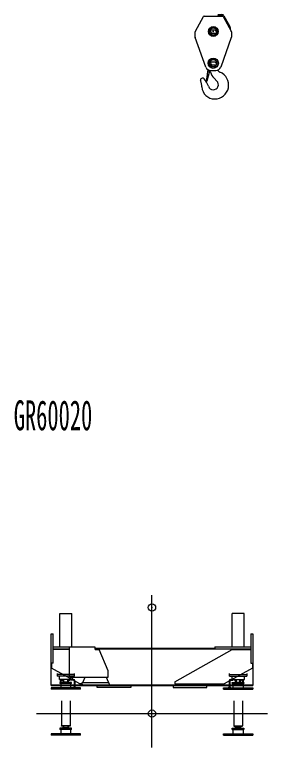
# Model space of a CAD drawing. Units: millimetres, scale not verified. Extents: x -30259 to 29445, y -25513 to 25927.
# Drawn here: x 7465 to 10926, y -11102 to -1058 of the extents above; entities that cross this region are included whole.
import ezdxf
from ezdxf.enums import TextEntityAlignment as Align

# ---------------------------------------------------------------- set-up
doc = ezdxf.new("R2010")
doc.units = ezdxf.units.MM
doc.header["$LTSCALE"] = 200
doc.header["$PDMODE"] = 32
doc.header["$PDSIZE"] = 100
doc.layers.add('0-0_0', color=7, linetype='Continuous')
doc.styles.add('ＭＳ ゴシック', font='')
doc.styles.get('ＭＳ ゴシック').set_extended_font_data('MS Gothic')

msp = doc.modelspace()

# ---------------------------------------------------------------- linework, layer by layer
at = {"layer": '0-0_0'}
for p, q in [((9941, -1284.9), (10053.1, -1084.6)), ((10061.8, -1079.4), (10310.1, -1079.4)), ((10257.8, -1058.4), (10303.7, -1058.4)), ((10257.8, -1074.4), (10303.7, -1074.4)), ((10318.8, -1084.6), (10430.9, -1284.9)), ((10331.7, -1074.8), (10407.8, -1210.9)), ((9938.4, -1366), (9938.4, -1294.7)), ((10140.9, -1264.4), (10211.2, -1264.4)), ((10140.9, -1264.4), (10140.9, -1280.3)), ((10140.9, -1280.3), (10160.7, -1314.4)), ((10211.2, -1264.4), (10230.9, -1298.6)), ((10230.9, -1298.6), (10230.9, -1314.4)), ((10408.8, -1212.6), (10412.1, -1218.5)), ((10416.1, -1234.1), (10416.1, -1258.6)), ((10433.4, -1294.7), (10433.4, -1366)), ((10084.3, -1778), (9939.6, -1372.7)), ((10160.7, -1314.4), (10230.9, -1314.4)), ((10432.3, -1372.7), (10287.5, -1778)), ((10143.4, -1704.4), (10143.4, -1715.8)), ((10143.4, -1704.4), (10211.9, -1704.4)), ((10211.9, -1704.4), (10228.4, -1733.1)), ((10143.4, -1715.8), (10160, -1744.4)), ((10160, -1744.4), (10228.4, -1744.4)), ((10228.4, -1733.1), (10228.4, -1744.4)), ((10109.7, -1811.5), (10087.2, -1974.1)), ((10132.4, -1833.2), (10098.3, -1971.1)), ((10120.9, -1826.6), (10137.7, -1836.3)), ((10150.3, -1824.4), (10221.6, -1824.4)), ((10087.2, -1974.1), (10092.8, -1974.9)), ((10197, -1930), (10235.4, -1968.4)), ((9346, -11102), (9346, -9013.7)), ((8083.5, -9266.2), (8248.5, -9266.2)), ((8083.5, -9726.2), (8083.5, -9266.2)), ((8248.5, -9725.1), (8248.5, -9266.2)), ((10608.5, -9266.2), (10443.5, -9266.2)), ((10443.5, -9726.2), (10443.5, -9266.2)), ((10608.5, -9726.2), (10608.5, -9266.2)), ((7966, -10255.2), (7966, -9546.2)), ((7966, -9546.2), (7994, -9546.2)), ((7994, -9946.2), (7994, -9546.2)), ((10698, -9546.2), (10698, -9946.2)), ((10698, -9546.2), (10726, -9546.2)), ((10726, -9546.2), (10726, -10253.2)), ((7994, -9726.2), (8213.4, -9726.2)), ((8213.4, -9725.1), (8213.4, -10125.1)), ((8213.4, -9725.1), (8540.3, -9725.1)), ((8540.3, -9725.1), (8565, -9725.1)), ((8565, -9725.1), (8565, -9751.6)), ((8565, -9742.2), (10206, -9742.2)), ((10206, -9726.2), (10206, -9750.2)), ((10206, -9726.2), (10698, -9726.2)), ((7994, -9750.2), (8213.4, -9750.2)), ((8213.4, -9760.2), (7994, -9760.2)), ((8565, -9750.2), (10206, -9750.2)), ((8575, -9761.6), (8621, -9761.6)), ((8746.5, -10051.1), (8621, -9761.6)), ((9658, -10203.2), (10446, -9760.2)), ((10206, -9750.2), (10698, -9750.2)), ((10446, -9760.2), (10698, -9760.2)), ((7994, -9946.2), (7966, -9946.2)), ((7971, -9946.2), (7971, -10015.2)), ((10721, -10015.2), (10333.2, -10233.2)), ((10698, -9946.2), (10726, -9946.2)), ((10721, -9946.2), (10721, -10015.2)), ((8046, -10088.4), (8046, -10126.2)), ((8286, -10105.2), (8046, -10105.2)), ((8286, -10126.2), (8046, -10126.2)), ((8081, -10172.2), (8081, -10126.2)), ((8226.6, -10138.3), (8746.6, -10138.3)), ((8251, -10126.2), (8251, -10172.2)), ((8286, -10126.2), (8286, -10088.4)), ((8401, -10215.2), (8428.8, -10138.3)), ((8719.8, -10138.3), (8766, -10243.2)), ((8745, -10051.7), (8746.6, -10051.7)), ((8746.6, -10138.3), (8746.6, -10051.7)), ((10406, -10126.2), (10406, -10088.4)), ((10406, -10105.2), (10646, -10105.2)), ((10406, -10126.2), (10646, -10126.2)), ((10441, -10126.2), (10441, -10172.2)), ((10611, -10172.2), (10611, -10126.2)), ((10646, -10088.4), (10646, -10126.2)), ((7966, -10243.2), (10726, -10243.2)), ((8271, -10172.2), (8081, -10172.2)), ((8086, -10211.2), (8086, -10226.7)), ((8246, -10226.7), (8086, -10226.7)), ((8091, -10209.2), (8091, -10172.2)), ((8100, -10209.2), (8091, -10209.2)), ((8096, -10226.7), (8096, -10287.2)), ((8100, -10209.2), (8100, -10172.2)), ((8106, -10172.2), (8106, -10174.8)), ((8108, -10182.2), (8106, -10174.8)), ((8108, -10182.2), (8107.9, -10181.7)), ((8108, -10182.2), (8141, -10182.2)), ((8132, -10192.2), (8132, -10196.8)), ((8141, -10209.2), (8141, -10172.2)), ((8191, -10209.2), (8141, -10209.2)), ((8191, -10172.2), (8191, -10209.2)), ((8191, -10182.2), (8224, -10182.2)), ((8200, -10196.8), (8200, -10192.2)), ((8224, -10182.2), (8226, -10174.8)), ((8224.2, -10181.7), (8224, -10182.2)), ((8226, -10172.2), (8226, -10174.8)), ((8236, -10287.2), (8236, -10226.7)), ((8239, -10172.2), (8239, -10181.2)), ((8271, -10181.2), (8239, -10181.2)), ((8280, -10190.5), (8280, -10271.2)), ((8289, -10189.9), (8289, -10271.2)), ((8391, -10215.2), (8753.7, -10215.2)), ((8391, -10238), (8391, -10215.2)), ((8393.1, -10240.9), (8400.6, -10243.1)), ((8401.4, -10243.2), (8766, -10243.2)), ((8766, -10243.2), (8766, -10255.2)), ((9658, -10203.2), (9658, -10233.2)), ((9658, -10233.2), (10333.2, -10233.2)), ((10403, -10189.9), (10403, -10271.2)), ((10412, -10190.5), (10412, -10271.2)), ((10421, -10172.2), (10611, -10172.2)), ((10421, -10181.2), (10453, -10181.2)), ((10446, -10226.7), (10606, -10226.7)), ((10453, -10172.2), (10453, -10181.2)), ((10456, -10287.2), (10456, -10226.7)), ((10466, -10172.2), (10466, -10174.8)), ((10468, -10182.2), (10466, -10174.8)), ((10467.8, -10181.7), (10468, -10182.2)), ((10501, -10182.2), (10468, -10182.2)), ((10492, -10196.8), (10492, -10192.2)), ((10501, -10172.2), (10501, -10209.2)), ((10501, -10209.2), (10551, -10209.2)), ((10551, -10209.2), (10551, -10172.2)), ((10584, -10182.2), (10551, -10182.2)), ((10560, -10192.2), (10560, -10196.8)), ((10584, -10182.2), (10586, -10174.8)), ((10584, -10182.2), (10584.1, -10181.7)), ((10586, -10172.2), (10586, -10174.8)), ((10592, -10209.2), (10592, -10172.2)), ((10592, -10209.2), (10601, -10209.2)), ((10596, -10226.7), (10596, -10287.2)), ((10601, -10209.2), (10601, -10172.2)), ((10606, -10211.2), (10606, -10226.7)), ((7966, -10255.2), (10726, -10255.2)), ((7966, -10287.2), (7966, -10306.2)), ((8366, -10287.2), (7966, -10287.2)), ((8366, -10306.2), (7966, -10306.2)), ((8096, -10255.2), (8096, -10287.2)), ((8236, -10287.2), (8236, -10255.2)), ((8289, -10271.2), (8280, -10271.2)), ((8366, -10306.2), (8366, -10287.2)), ((8596, -10283.2), (8596, -10255.2)), ((9056, -10283.2), (8596, -10283.2)), ((9056, -10255.2), (9056, -10283.2)), ((9636, -10255.2), (9636, -10283.2)), ((9636, -10283.2), (10096, -10283.2)), ((10096, -10283.2), (10096, -10255.2)), ((10326, -10287.2), (10726, -10287.2)), ((10326, -10306.2), (10326, -10287.2)), ((10326, -10306.2), (10726, -10306.2)), ((10403, -10271.2), (10412, -10271.2)), ((10456, -10287.2), (10456, -10255.2)), ((10596, -10255.2), (10596, -10287.2)), ((10726, -10287.2), (10726, -10306.2)), ((8106, -10462.9), (8106, -10805.2)), ((8226, -10462.9), (8226, -10805.2)), ((10466, -10462.9), (10466, -10805.2)), ((10586, -10462.9), (10586, -10805.2)), ((7766, -10639.7), (10926, -10639.7)), ((8246, -10841.2), (8086, -10841.2)), ((8086, -10841.2), (8086, -10856.7)), ((8108, -10812.7), (8106, -10805.2)), ((8226, -10805.2), (8106, -10805.2)), ((8224, -10812.7), (8108, -10812.7)), ((8132, -10822.7), (8132, -10827.7)), ((8132.6, -10827.7), (8198.3, -10827.7)), ((8200, -10826.8), (8200, -10822.7)), ((8226, -10805.2), (8224, -10812.7)), ((8246, -10856.7), (8246, -10841.2)), ((10446, -10841.2), (10606, -10841.2)), ((10446, -10856.7), (10446, -10841.2)), ((10466, -10805.2), (10468, -10812.7)), ((10466, -10805.2), (10586, -10805.2)), ((10468, -10812.7), (10584, -10812.7)), ((10492, -10826.8), (10492, -10822.7)), ((10559.4, -10827.7), (10493.7, -10827.7)), ((10560, -10822.7), (10560, -10827.7)), ((10584, -10812.7), (10586, -10805.2)), ((10606, -10841.2), (10606, -10856.7)), ((7966, -10917.2), (7966, -10936.2)), ((8366, -10917.2), (7966, -10917.2)), ((8366, -10936.2), (7966, -10936.2)), ((8246, -10856.7), (8086, -10856.7)), ((8097, -10857.2), (8096, -10858.2)), ((8096, -10858.2), (8096, -10917.2)), ((8235, -10857.2), (8097, -10857.2)), ((8235, -10857.2), (8236, -10858.2)), ((8236, -10917.2), (8236, -10858.2)), ((8366, -10936.2), (8366, -10917.2)), ((10326, -10917.2), (10726, -10917.2)), ((10326, -10936.2), (10326, -10917.2)), ((10326, -10936.2), (10726, -10936.2)), ((10446, -10856.7), (10606, -10856.7)), ((10457, -10857.2), (10456, -10858.2)), ((10456, -10917.2), (10456, -10858.2)), ((10457, -10857.2), (10595, -10857.2)), ((10595, -10857.2), (10596, -10858.2)), ((10596, -10858.2), (10596, -10917.2)), ((10726, -10917.2), (10726, -10936.2))]:
    msp.add_line(p, q, dxfattribs=at)
for points in [[(8391, -10233.2), (8358.8, -10233.2), (7971, -10015.2)], [(8226.6, -10138.3), (8215, -10126.7), (8213.4, -10125.1)], [(8246, -10226.7), (8246, -10211.2), (8086, -10211.2)], [(10446, -10226.7), (10446, -10211.2), (10606, -10211.2)]]:
    msp.add_lwpolyline(points, dxfattribs=at)
for centre, radius in [((10185.9, -1289.4), 67.5), ((10185.9, -1289.4), 60), ((10185.9, -1724.4), 69.9), ((10185.9, -1724.4), 65.4), ((10185.9, -1724.4), 50), ((8284, -10279.2), 8), ((10408, -10279.2), 8)]:
    msp.add_circle(centre, radius, dxfattribs=at)
for centre, radius, start, end in [((10061.8, -1089.4), 10, 89.9999, 150.772), ((10257.8, -1066.4), 8, 90, 270), ((10303.7, -1090.4), 32, 29.228, 90), ((10303.7, -1090.4), 16, 29.228, 90), ((10310.1, -1089.4), 10, 29.228, 90), ((9958.4, -1294.7), 20, 150.772, 180.001), ((10384.1, -1234.1), 32, 360, 29.228), ((10413.4, -1294.7), 20, 359.99942, 29.2275), ((9958.4, -1366), 20, 180, 199.654), ((10413.4, -1366), 20, 340.3461, 359.99996), ((10150.3, -1754.4), 70, 199.654, 270.0001), ((10221.6, -1754.4), 70, 270, 340.3461), ((10125.9, -1817.9), 10, 166.461, 240), ((10125.9, -1817.9), 5.5, 178.196, 319.8744), ((10126.7, -1855.3), 22, 17.493, 59.9999), ((10338.4, -1788.6), 200, 190.165, 192.736), ((10338.4, -1788.6), 200, 197.493, 225), ((10204.9, -2022.9), 191, 270.0001, 67.6805), ((10304.4, -1780.6), 71, 213.951, 247.681), ((10038.1, -1955.9), 28, 41.9998, 200.025), ((9729.9, -2068.3), 300, 3.65156, 20.0247), ((9835.9, -2137.9), 300, 18.9251, 41.9998), ((10093.5, -1969.9), 5, 262.1564, 346.107), ((10185.9, -2017.9), 70, 198.925, 45), ((10204.9, -2037.9), 176, 183.652, 270), ((8575, -9751.6), 10, 180, 270), ((8122, -10192.2), 10, 0.00004, 90.00007), ((8166, -10227.2), 45, 140.21242, 159.17283), ((8129.5, -10196.8), 2.5, 320.21231, 359.99991), ((8210, -10192.2), 10, 90.00002, 180.00002), ((8202.5, -10196.8), 2.5, 180.00002, 219.78767), ((8166, -10227.2), 45, 20.82719, 39.78764), ((8271, -10190.2), 18, 359.99998, 89.99996), ((8271, -10190.2), 9, 359.99998, 89.99996), ((8394, -10238), 3, 180, 253.30076), ((8401.4, -10240.2), 3, 253.30076, 270), ((10421, -10190.2), 18, 90.00004, 180.00002), ((10421, -10190.2), 9, 90.00004, 180.00002), ((10482, -10192.2), 10, 359.99998, 89.99998), ((10526, -10227.2), 45, 140.21236, 159.17281), ((10489.5, -10196.8), 2.5, 320.21233, 359.99998), ((10570, -10192.2), 10, 89.99993, 179.99996), ((10562.5, -10196.8), 2.5, 180.00009, 219.78769), ((10526, -10227.2), 45, 20.82717, 39.78758), ((8122, -10822.7), 10, 0.00004, 90.00002), ((8166, -10857.2), 45, 139.07348, 159.17283), ((8129.5, -10826.8), 2.5, 320.21231, 359.99991), ((8210, -10822.7), 10, 90.00002, 180), ((8202.5, -10826.8), 2.5, 180.00007, 219.78768), ((8166, -10857.2), 45, 20.82719, 40.92653), ((10482, -10822.7), 10, 0, 89.99998), ((10526, -10857.2), 45, 139.07347, 159.17281), ((10489.5, -10826.8), 2.5, 320.21233, 359.99998), ((10570, -10822.7), 10, 89.99998, 179.99996), ((10562.5, -10826.8), 2.5, 180.00009, 219.78769), ((10526, -10857.2), 45, 20.82717, 40.92652)]:
    msp.add_arc(centre, radius, start, end, dxfattribs=at)
for p in [(10185.9, -1289.4), (9346, -9185.7), (9346, -10639.7)]:
    msp.add_point(p, dxfattribs=at)

# ---------------------------------------------------------------- texts
at = {"layer": '0-0_0', "style": 'ＭＳ ゴシック', "width": 0.55}
msp.add_text('GR60020', height=410.6, dxfattribs=at).set_placement((7452.8, -6878.6), align=Align.BOTTOM_LEFT)

doc.saveas('drawing.dxf')
